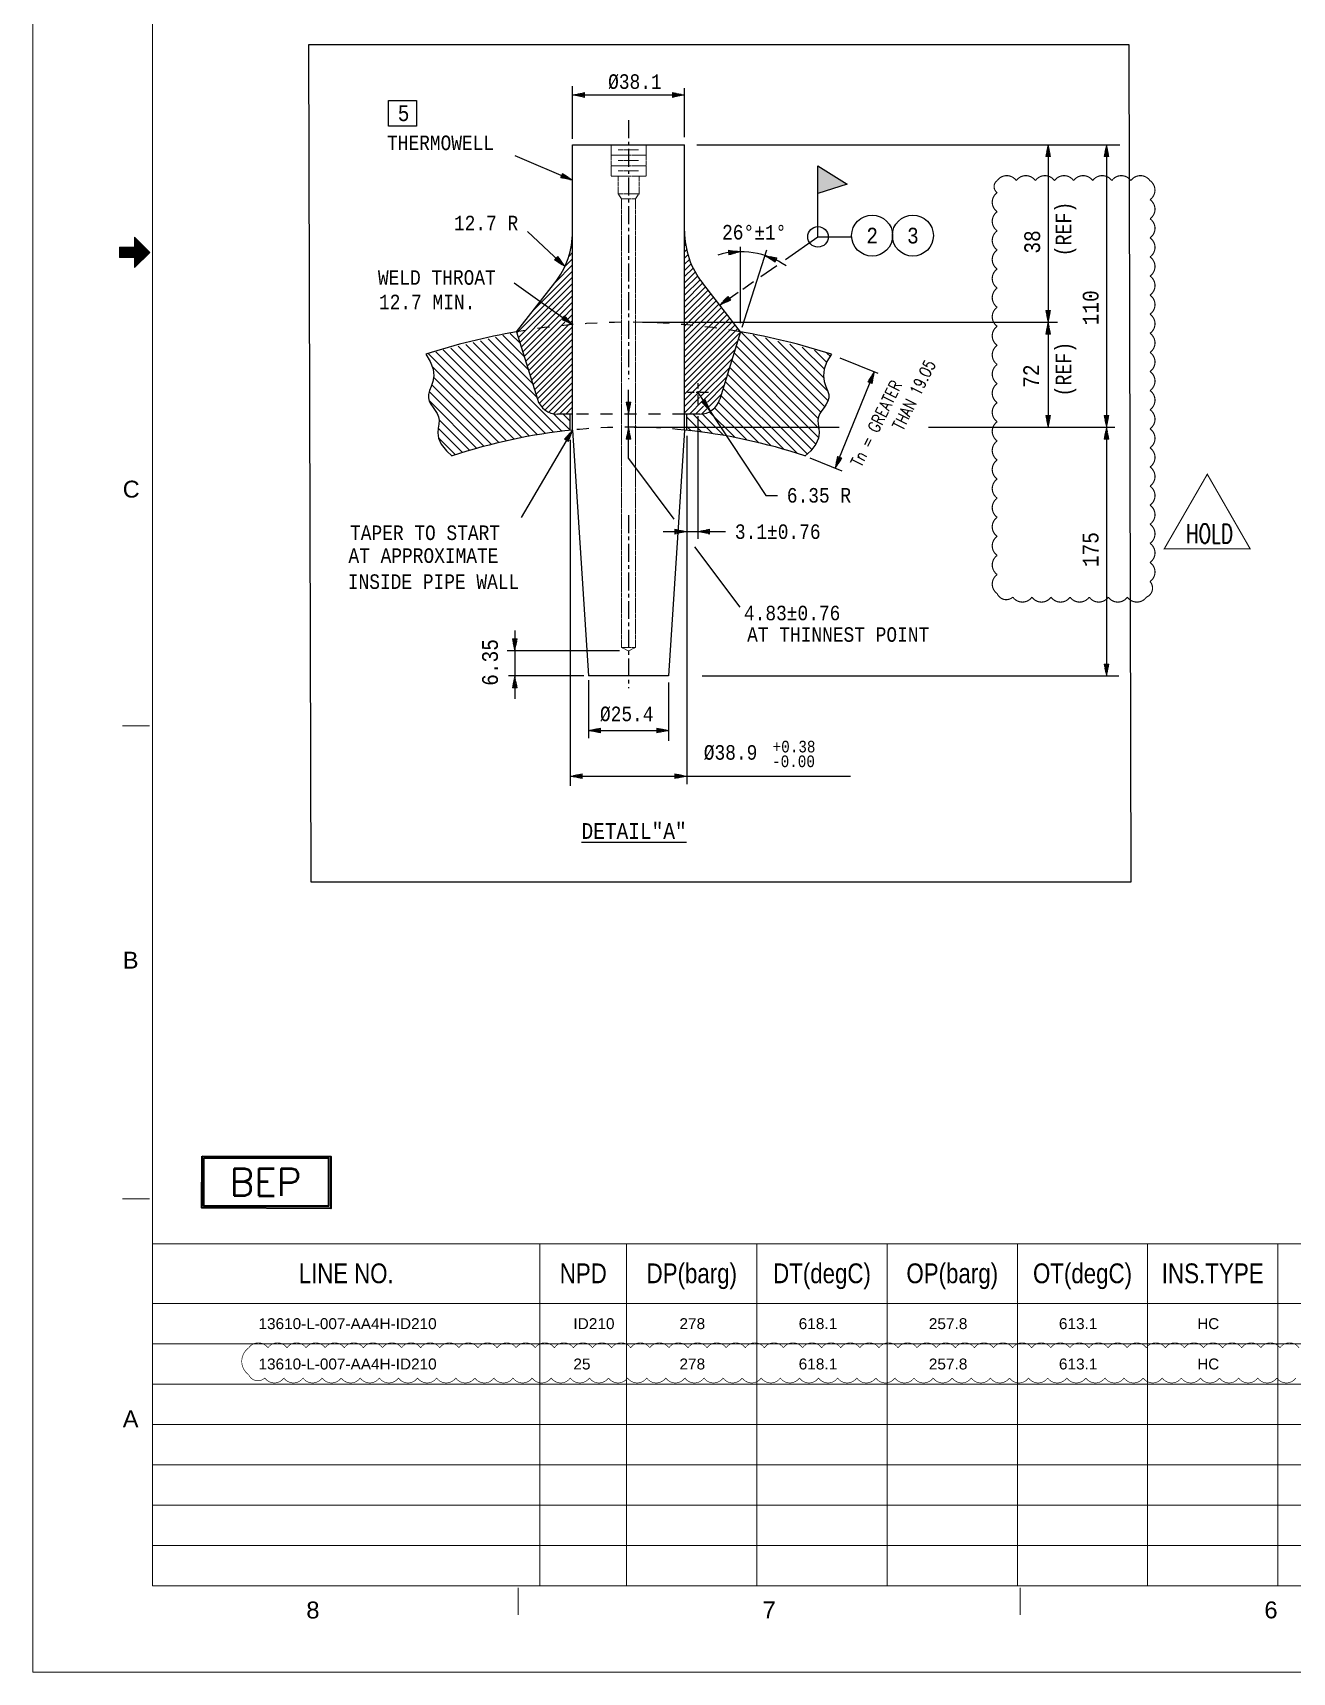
# Model space of a CAD drawing. Header units: inches. Extents: x 894 to 1735, y 0 to 594.
# Drawn here: x 893.8 to 1157.6, y 0 to 343.4 of the extents above; entities that cross this region are included whole.
import ezdxf
from ezdxf.enums import TextEntityAlignment as Align

# ---------------------------------------------------------------- set-up
doc = ezdxf.new("R2010")
doc.units = ezdxf.units.IN
doc.header["$MEASUREMENT"] = 0
for name, pattern in [('CENTER', [2, 1.25, -0.25, 0.25, -0.25]), ('Dashed', [4.18782, 2.09391, -2.09391]), ('Solid', [1, 1, 0])]:
    doc.linetypes.add(name, pattern=pattern)
for name, color, linetype in [('1', 7, 'Continuous'), ('2', 2, 'Continuous'), ('3', 7, 'Continuous'), ('4', 7, 'Continuous'), ('BG 0 -1', 7, 'Continuous'), ('BG BG BG BG BG 2', 7, 'Continuous'), ('BG BG BG BG TITLETEXT', 7, 'Continuous'), ('Border', 7, 'Continuous'), ('DIM-LINES', 7, 'Continuous'), ('DIM-TEXT', 7, 'Continuous'), ('ISO-TEXT', 7, 'Continuous'), ('ISOTEXT', 7, 'Continuous'), ('NOZZLES', 7, 'Continuous'), ('Rev.4', 6, 'Continuous')]:
    doc.layers.add(name, color=color, linetype=linetype)
for name, color, linetype, lineweight in [('message', 2, 'Solid', 13), ('weldCyanLabel', 4, 'Solid', 13), ('weldDimension', 2, 'Solid', 13)]:
    doc.layers.add(name, color=color, linetype=linetype, lineweight=lineweight)
doc.styles.add('1882-13610-HP-186-001-007(02OF02)_MODEL-EMBED 1_DWG$0$Arial', font='arial.ttf')
doc.styles.add('Arial', font='arial.ttf')
doc.styles.add('fixedText', font='MONOTXT8.shx', dxfattribs={"width": 0.85})
doc.styles.add('MONOTXT', font='MONOTXT.shx', dxfattribs={"width": 0.8})
doc.styles.add('ROMANS', font='romans.shx', dxfattribs={"width": 0.8})
doc.styles.add('txt.shx', font='txt.shx')

msp = doc.modelspace()

# ---------------------------------------------------------------- hatches: boundary and pattern name
at = {"layer": '2'}
h = msp.add_hatch(color=2, dxfattribs=at)
h.dxf.hatch_style = 1
h.paths.add_polyline_path([(1064.38, 311.71), (1058.25, 315.56), (1058.25, 309.74)])
at = {"layer": '4', "lineweight": 25}
msp.add_hatch(color=4, dxfattribs=at).paths.add_polyline_path([(1035.71, 264.09), (1034.62, 266.53), (1033.89, 266.04)])

# ---------------------------------------------------------------- linework, layer by layer
at = {"color": 4, "linetype": 'Continuous', "lineweight": 25}
for p, q in [((998.66, 285.31), (999.36, 286.02)), ((1006.7, 263.56), (1006.84, 263.7))]:
    msp.add_line(p, q, dxfattribs=at)
at = {"layer": '1', "color": 1, "linetype": 'CENTER', "lineweight": 25, "ltscale": 3}
for p, q in [((1018.57, 325.1), (1018.57, 270.89)), ((1018.57, 242.38), (1018.57, 206.16))]:
    msp.add_line(p, q, dxfattribs=at)
at = {"layer": '2', "color": 4}
for p, q in [((1058.25, 300.68), (1058.25, 315.56)), ((1058.25, 315.56), (1064.38, 311.71)), ((1064.38, 311.71), (1058.25, 309.74)), ((994.73, 218.19), (994.73, 203.93))]:
    msp.add_line(p, q, dxfattribs=at)
at = {"layer": '2', "color": 2}
for p, q in [((1016.68, 213.95), (993.14, 213.95)), ((1009.18, 208.69), (993.45, 208.69))]:
    msp.add_line(p, q, dxfattribs=at)
at = {"layer": '2'}
msp.add_lwpolyline([(951.62, 340.94), (1123.36, 340.94), (1123.79, 165.47), (952.05, 165.47)], close=True, dxfattribs=at)
at = {"layer": '2', "color": 4}
msp.add_lwpolyline([(968.26, 329.25), (974.16, 329.25), (974.16, 323.89), (968.26, 323.89)], close=True, dxfattribs=at)
for centre in [(1069.6, 300.94), (1078.13, 300.94)]:
    msp.add_circle(centre, 4.29, dxfattribs=at)
at = {"layer": '3', "color": 3, "lineweight": 25}
for p, q in [((1006.84, 319.98), (1030.31, 319.98)), ((1006.84, 260.2), (1006.84, 319.98)), ((1030.31, 260.2), (1030.31, 319.98)), ((995.12, 280.78), (999.47, 266.66)), ((1042.03, 280.78), (1037.68, 266.66)), ((1006.84, 263.56), (1003.67, 263.56)), ((1006.36, 260.15), (1006.36, 263.56)), ((1033.48, 263.56), (1030.31, 263.56)), ((1030.79, 260.15), (1030.79, 263.56)), ((1006.84, 260.2), (1010.19, 208.69)), ((1030.31, 260.2), (1026.96, 208.69)), ((1026.96, 208.69), (1010.19, 208.69))]:
    msp.add_line(p, q, dxfattribs=at)
at = {"layer": '3', "color": 2, "linetype": 'Dashed', "lineweight": 25, "ltscale": 1.2}
msp.add_line((1030.31, 263.56), (1006.84, 263.56), dxfattribs=at)
for radius, start, end in [(138.28, 80.2323, 99.7677), (116.29, 84.2104, 95.7896)]:
    msp.add_arc((1018.57, 144.51), radius, start, end, dxfattribs=at)
at = {"layer": '3', "color": 3, "lineweight": 25}
for centre, radius, start, end in [((1018.57, 144.51), 138.28, 99.7677, 107.8916), ((1018.57, 144.51), 138.28, 72.1084, 80.2323), ((1003.67, 267.95), 4.4, 197.1338, 270), ((1033.48, 267.95), 4.4, 270, 342.8662), ((1018.57, 144.51), 116.29, 95.7896, 108.5213), ((1018.57, 144.51), 116.29, 71.4787, 84.2104)]:
    msp.add_arc(centre, radius, start, end, dxfattribs=at)
at = {"layer": '4', "color": 2}
for p, q in [((1006.84, 321.19), (1006.84, 332.22)), ((1030.31, 321.54), (1030.31, 331.84)), ((1062.84, 275.37), (1070.8, 272.14)), ((1033.06, 263.11), (1033.06, 237.43)), ((1006.36, 258.18), (1006.36, 185.71)), ((1030.79, 258.99), (1030.79, 186.05)), ((1056.53, 254.36), (1063.27, 251.63)), ((1010.19, 207.79), (1010.19, 195.66)), ((1026.96, 207.31), (1026.96, 195.12))]:
    msp.add_line(p, q, dxfattribs=at)
at = {"layer": '4', "color": 4, "lineweight": 25}
for p, q in [((1006.84, 330.4), (1030.31, 330.4)), ((1006.73, 299.86), (1006.84, 299.98)), ((1030.31, 300.12), (1030.38, 300.2)), ((1030.31, 298.82), (1030.53, 299.05)), ((1051.42, 295.94), (1058.25, 300.68)), ((1005.22, 294.47), (1006.84, 296.09)), ((1006.04, 296.58), (1006.84, 297.39)), ((1006.49, 298.32), (1006.84, 298.68)), ((1030.31, 297.53), (1030.74, 297.96)), ((1030.31, 296.23), (1031.01, 296.93)), ((1030.31, 294.94), (1031.32, 295.95)), ((999.36, 286.02), (1006.84, 293.5)), ((1000.23, 285.59), (1006.84, 292.2)), ((1003.27, 291.22), (1006.84, 294.79)), ((1030.31, 293.64), (1031.68, 295.02)), ((1030.31, 292.35), (1032.09, 294.13)), ((1030.31, 291.05), (1032.53, 293.28)), ((1030.31, 289.76), (1033.02, 292.47)), ((1046.31, 292.39), (1049.65, 294.71)), ((995.12, 280.78), (1003.12, 291.02)), ((1001.09, 285.16), (1006.84, 290.91)), ((1001.96, 284.73), (1006.84, 289.61)), ((1030.31, 288.46), (1033.54, 291.69)), ((1030.31, 287.16), (1034.09, 290.95)), ((1030.31, 285.87), (1034.66, 290.22)), ((1030.31, 284.57), (1035.23, 289.49)), ((1030.31, 283.28), (1035.79, 288.77)), ((1042.03, 280.78), (1034.03, 291.02)), ((1037.66, 286.38), (1041.53, 289.07)), ((1042.5, 289.75), (1044.74, 291.3)), ((995.19, 280.55), (1000.23, 285.59)), ((995.49, 279.56), (1001.09, 285.16)), ((1002.82, 284.29), (1006.84, 288.32)), ((1003.68, 283.86), (1006.84, 287.02)), ((1004.85, 283.73), (1006.84, 285.73)), ((1030.31, 281.98), (1036.36, 288.04)), ((1030.31, 280.69), (1036.93, 287.31)), ((1030.31, 279.39), (1037.5, 286.58)), ((1030.31, 278.1), (1038.07, 285.86)), ((1030.31, 276.8), (1038.64, 285.13)), ((995.8, 278.57), (1001.96, 284.73)), ((996.1, 277.58), (1002.82, 284.29)), ((996.41, 276.59), (1003.68, 283.86)), ((996.71, 275.6), (1004.39, 283.27)), ((997.02, 274.61), (1005.2, 282.79)), ((997.32, 273.62), (1006.19, 282.48)), ((997.63, 272.62), (1006.84, 281.84)), ((1005.6, 283.19), (1006.84, 284.43)), ((1006.35, 282.64), (1006.84, 283.14)), ((1030.31, 275.5), (1039.2, 284.4)), ((1030.31, 274.21), (1039.77, 283.67)), ((1030.31, 272.91), (1040.34, 282.95)), ((1030.31, 271.62), (1040.91, 282.22)), ((1004.59, 259.95), (986.01, 278.54)), ((999.31, 267.18), (987.57, 278.92)), ((998.44, 269.99), (989.13, 279.31)), ((997.58, 272.8), (990.69, 279.69)), ((996.71, 275.61), (992.25, 280.07)), ((995.84, 278.42), (993.8, 280.46)), ((997.93, 271.63), (1006.84, 280.54)), ((998.24, 270.64), (1006.84, 279.25)), ((1030.31, 270.32), (1041.48, 281.49)), ((1030.31, 269.03), (1042.02, 280.74)), ((1030.31, 267.73), (1041.45, 278.87)), ((1058.3, 262.6), (1041.58, 279.32)), ((1058.86, 263.98), (1042.07, 280.77)), ((1059.65, 265.14), (1044.65, 280.13)), ((1060.35, 266.38), (1047.23, 279.5)), ((1060.31, 268.36), (1049.81, 278.86)), ((1059.46, 271.16), (1052.39, 278.22)), ((976.09, 276.1), (977.04, 274.58)), ((994.59, 258.3), (976.62, 276.27)), ((996.2, 258.63), (978.21, 276.62)), ((997.84, 258.93), (979.77, 277)), ((999.49, 259.22), (981.33, 277.39)), ((1001.17, 259.49), (982.89, 277.77)), ((1002.87, 259.73), (984.45, 278.15)), ((998.55, 269.65), (1006.84, 277.95)), ((998.85, 268.66), (1006.84, 276.66)), ((999.16, 267.67), (1006.84, 275.36)), ((1030.31, 266.44), (1040.87, 277)), ((1030.31, 265.14), (1040.29, 275.13)), ((1057.81, 257.26), (1040.21, 274.86)), ((1058.38, 258.64), (1040.67, 276.35)), ((1058.46, 260.5), (1041.13, 277.83)), ((1059.54, 273.01), (1054.97, 277.59)), ((1060.06, 274.44), (1057.55, 276.95)), ((1061.06, 276.1), (1060.11, 274.58)), ((1060.78, 275.66), (1060.13, 276.32)), ((977.04, 274.58), (977.62, 272.96)), ((992.99, 257.95), (977.42, 273.52)), ((977.75, 271.57), (977.57, 270.38)), ((977.62, 272.96), (977.75, 271.57)), ((999.46, 266.68), (1006.84, 274.07)), ((999.85, 265.78), (1006.84, 272.77)), ((1000.39, 265.02), (1006.84, 271.48)), ((1033.81, 267.35), (1039.71, 273.25)), ((1034.33, 266.57), (1039.14, 271.38)), ((1055.99, 255.2), (1039.29, 271.89)), ((1056.96, 256.16), (1039.75, 273.38)), ((1059.53, 272.96), (1059.4, 271.57)), ((1059.4, 271.57), (1059.58, 270.38)), ((1060.11, 274.58), (1059.53, 272.96)), ((1067.22, 265.42), (1070.07, 272.44)), ((976.87, 268.46), (976.63, 267.66)), ((988.32, 256.79), (976.82, 268.3)), ((977.23, 269.36), (976.87, 268.46)), ((977.57, 270.38), (977.23, 269.36)), ((989.86, 257.2), (977.35, 269.71)), ((991.42, 257.58), (977.71, 271.29)), ((1001.07, 264.41), (1006.84, 270.18)), ((1001.89, 263.93), (1006.84, 268.88)), ((1018.57, 263.56), (1018.57, 268.6)), ((1032.34, 268.08), (1030.94, 268.08)), ((1033.4, 268.08), (1032.76, 268.08)), ((1033.06, 270.04), (1033.06, 268.89)), ((1033.06, 268.34), (1033.06, 267.83)), ((1033.06, 268.08), (1047.35, 246.48)), ((1035.31, 268.08), (1033.58, 268.08)), ((1035.12, 266.06), (1038.56, 269.51)), ((1051.16, 256.14), (1038.38, 268.92)), ((1053.96, 255.28), (1038.84, 270.4)), ((1059.58, 270.38), (1059.92, 269.36)), ((1059.92, 269.36), (1060.28, 268.46)), ((1060.28, 268.46), (1060.52, 267.66)), ((976.63, 267.66), (976.63, 266.93)), ((976.63, 266.93), (976.83, 266.25)), ((986.8, 256.37), (976.8, 266.37)), ((976.83, 266.25), (977.18, 265.6)), ((977.18, 265.6), (977.62, 264.96)), ((977.62, 264.96), (978.07, 264.33)), ((1002.88, 263.63), (1006.84, 267.59)), ((1004.11, 263.56), (1006.84, 266.29)), ((1005.4, 263.56), (1006.84, 265)), ((1030.31, 263.84), (1033.46, 267)), ((1031.31, 263.56), (1034.07, 266.31)), ((1032.61, 263.56), (1034.29, 265.24)), ((1033.06, 267.59), (1033.06, 265.56)), ((1034.62, 266.53), (1033.89, 266.04)), ((1033.89, 266.04), (1035.71, 264.09)), ((1033.93, 263.58), (1034.98, 264.63)), ((1035.48, 265.14), (1037.98, 267.63)), ((1043.34, 258.13), (1036.61, 264.86)), ((1045.86, 257.55), (1037.42, 266)), ((1048.46, 256.89), (1037.92, 267.43)), ((1059.53, 264.96), (1059.08, 264.33)), ((1059.96, 265.6), (1059.53, 264.96)), ((1060.32, 266.25), (1059.96, 265.6)), ((1060.52, 266.93), (1060.32, 266.25)), ((1060.52, 267.66), (1060.52, 266.93)), ((1061.85, 252.2), (1067.22, 265.42)), ((978.07, 264.33), (978.48, 263.68)), ((978.48, 263.68), (978.78, 263)), ((978.84, 261.47), (978.7, 260.59)), ((978.78, 263), (978.91, 262.27)), ((978.91, 262.27), (978.84, 261.47)), ((985.29, 255.93), (978.9, 262.33)), ((1006.34, 260.15), (1002.85, 263.63)), ((1006.36, 262.07), (1004.87, 263.56)), ((1018.57, 254.23), (1018.57, 263.56)), ((1033.91, 259.78), (1030.79, 262.91)), ((1036.18, 259.46), (1032.08, 263.56)), ((1038.5, 259.08), (1033.99, 263.59)), ((1040.89, 258.64), (1035.48, 264.04)), ((1058.37, 263), (1058.24, 262.27)), ((1058.24, 262.27), (1058.31, 261.47)), ((1058.31, 261.47), (1058.45, 260.59)), ((1058.67, 263.68), (1058.37, 263)), ((1059.08, 264.33), (1058.67, 263.68)), ((978.7, 260.59), (978.63, 259.61)), ((978.63, 259.61), (978.79, 258.51)), ((983.8, 255.48), (978.7, 260.58)), ((982.33, 255.01), (978.78, 258.55)), ((978.79, 258.51), (979.34, 257.26)), ((1031.7, 260.06), (1030.79, 260.96)), ((1058.36, 258.51), (1057.81, 257.26)), ((1058.52, 259.61), (1058.36, 258.51)), ((1058.45, 260.59), (1058.52, 259.61)), ((979.34, 257.26), (980.42, 255.86)), ((979.34, 257.26), (980.42, 255.86)), ((980.42, 255.86), (981.63, 254.77)), ((980.42, 255.86), (981.63, 254.77)), ((1056.73, 255.86), (1055.52, 254.77)), ((1057.81, 257.26), (1056.73, 255.86)), ((1025.82, 238.93), (1038.91, 238.93))]:
    msp.add_line(p, q, dxfattribs=at)
at = {"layer": '4', "lineweight": 25}
for p, q in [((1006.83, 301.26), (1006.84, 301.27)), ((1030.31, 301.41), (1030.31, 301.42))]:
    msp.add_line(p, q, dxfattribs=at)
at = {"layer": '4', "color": 2, "lineweight": 25}
for p, q in [((1058.25, 300.68), (1065.32, 300.68)), ((1042.03, 282.61), (1042.03, 298.61)), ((1042.35, 281.78), (1047.53, 297.98))]:
    msp.add_line(p, q, dxfattribs=at)
at = {"layer": '4', "color": 4}
for p, q in [((1018.57, 254.23), (1028.06, 241.51)), ((1047.35, 246.48), (1049.75, 246.48)), ((1032.39, 235.71), (1041.88, 223.09)), ((1010.19, 197.29), (1026.96, 197.29)), ((1006.36, 187.69), (1065.05, 187.69))]:
    msp.add_line(p, q, dxfattribs=at)
at = {"layer": '4', "color": 4, "lineweight": 25}
msp.add_lwpolyline([(1035.71, 264.09), (1034.62, 266.53), (1033.89, 266.04)], close=True, dxfattribs=at)
at = {"layer": '4', "color": 4}
for points in [[(956.23, 108.02), (956.2, 97.17), (929.21, 97.25), (929.25, 108.1)], [(955.71, 107.74), (955.71, 97.6), (929.61, 97.6), (929.61, 107.74)]]:
    msp.add_lwpolyline(points, close=True, dxfattribs=at)
at = {"layer": '4', "color": 2, "lineweight": 25}
msp.add_circle((1058.25, 300.68), 2.15, dxfattribs=at)
at = {"layer": '4', "color": 4, "lineweight": 25}
for centre, radius, start, end in [((989.26, 301.85), 17.59, 322.0058, 0), ((1047.89, 301.85), 17.59, 180, 217.9942), ((1042.03, 280.78), 16.79, 55.3738, 106.578)]:
    msp.add_arc(centre, radius, start, end, dxfattribs=at)
at = {"layer": 'BG 0 -1', "color": 7, "linetype": 'Continuous', "lineweight": 9}
for p, q in [((893.77, 0), (893.77, 594)), ((918.88, 576.75), (918.88, 18.11)), ((913.07, 296.37), (916.2, 299.5)), ((913.19, 296.37), (916.26, 299.43)), ((913.32, 296.37), (916.32, 299.37)), ((913.44, 296.37), (916.39, 299.31)), ((913.57, 296.37), (916.45, 299.25)), ((913.69, 296.37), (916.51, 299.18)), ((913.82, 296.37), (916.57, 299.12)), ((913.94, 296.37), (916.64, 299.06)), ((914.07, 296.37), (916.7, 299)), ((914.19, 296.37), (916.76, 298.93)), ((914.32, 296.37), (916.82, 298.87)), ((914.44, 296.37), (916.89, 298.81)), ((915.09, 300.61), (918.27, 297.43)), ((915.09, 298.49), (915.09, 300.61)), ((915.09, 300.51), (915.14, 300.56)), ((915.09, 300.39), (915.2, 300.5)), ((915.09, 300.26), (915.26, 300.43)), ((915.09, 300.14), (915.32, 300.37)), ((915.09, 300.01), (915.39, 300.31)), ((915.09, 299.89), (915.45, 300.25)), ((915.09, 299.76), (915.51, 300.18)), ((915.09, 299.63), (915.57, 300.12)), ((915.09, 299.51), (915.64, 300.06)), ((915.09, 299.38), (915.7, 300)), ((915.09, 299.26), (915.76, 299.93)), ((915.09, 299.13), (915.82, 299.87)), ((915.09, 299.01), (915.89, 299.81)), ((915.09, 298.88), (915.95, 299.75)), ((915.09, 298.76), (916.01, 299.68)), ((915.09, 298.63), (916.07, 299.62)), ((915.09, 298.51), (916.14, 299.56)), ((911.9, 296.95), (913.44, 298.49)), ((911.9, 296.83), (913.56, 298.49)), ((911.9, 296.7), (913.69, 298.49)), ((911.9, 296.58), (913.81, 298.49)), ((911.9, 296.45), (913.94, 298.49)), ((911.9, 298.49), (911.9, 296.37)), ((911.9, 298.45), (911.94, 298.49)), ((911.9, 298.33), (912.06, 298.49)), ((911.9, 298.2), (912.19, 298.49)), ((911.9, 298.08), (912.31, 298.49)), ((911.9, 297.95), (912.44, 298.49)), ((911.9, 297.83), (912.56, 298.49)), ((911.9, 297.7), (912.69, 298.49)), ((911.9, 297.58), (912.81, 298.49)), ((911.9, 297.45), (912.94, 298.49)), ((911.9, 297.33), (913.06, 298.49)), ((911.9, 297.2), (913.19, 298.49)), ((911.9, 297.08), (913.31, 298.49)), ((915.09, 298.49), (911.9, 298.49)), ((915.09, 296.37), (911.9, 296.37)), ((911.94, 296.37), (914.06, 298.49)), ((912.07, 296.37), (914.19, 298.49)), ((912.19, 296.37), (914.31, 298.49)), ((912.32, 296.37), (914.44, 298.49)), ((912.44, 296.37), (914.56, 298.49)), ((912.57, 296.37), (914.69, 298.49)), ((912.69, 296.37), (914.81, 298.49)), ((912.82, 296.37), (914.94, 298.49)), ((912.94, 296.37), (915.06, 298.49)), ((914.57, 296.37), (916.95, 298.75)), ((914.69, 296.37), (917.01, 298.68)), ((914.82, 296.37), (917.07, 298.62)), ((914.94, 296.37), (917.14, 298.56)), ((915.07, 296.37), (917.2, 298.5)), ((915.09, 296.26), (917.26, 298.43)), ((915.09, 296.13), (917.32, 298.37)), ((915.09, 296.01), (917.39, 298.31)), ((915.09, 295.88), (917.45, 298.25)), ((915.09, 295.76), (917.51, 298.18)), ((915.09, 295.63), (917.57, 298.12)), ((915.09, 295.51), (917.64, 298.06)), ((915.09, 295.38), (917.7, 298)), ((915.09, 295.26), (917.76, 297.93)), ((915.09, 295.13), (917.82, 297.87)), ((915.09, 295.01), (917.89, 297.81)), ((915.09, 294.88), (917.95, 297.75)), ((915.09, 294.76), (918.01, 297.68)), ((915.09, 294.63), (918.07, 297.62)), ((915.09, 294.51), (918.14, 297.56)), ((915.09, 294.38), (918.2, 297.5)), ((915.09, 294.26), (918.26, 297.43)), ((918.27, 297.43), (915.09, 294.24)), ((915.09, 294.24), (915.09, 296.37)), ((918.25, 198.28), (912.59, 198.28)), ((918.25, 99.14), (912.59, 99.14)), ((918.88, 18.11), (1709.7, 18.11)), ((995.47, 17.68), (995.47, 12.02)), ((1100.59, 17.68), (1100.59, 12.02)), ((1734.77, 0), (893.77, 0))]:
    msp.add_line(p, q, dxfattribs=at)
at = {"layer": 'BG BG BG BG BG 2', "color": 2, "linetype": 'Continuous', "lineweight": 15}
for p, q in [((1316.85, 89.71), (918.88, 89.71)), ((1000, 18.11), (1000, 89.71)), ((1018.17, 18.11), (1018.17, 89.71)), ((1045.46, 18.11), (1045.46, 89.71)), ((1072.74, 18.11), (1072.74, 89.71)), ((1100.02, 18.11), (1100.02, 89.71)), ((1127.31, 18.11), (1127.31, 89.71)), ((1154.59, 18.11), (1154.59, 89.71)), ((1316.85, 77.24), (918.88, 77.24)), ((1316.85, 68.79), (918.88, 68.79)), ((1316.85, 60.34), (918.88, 60.34)), ((1316.85, 51.89), (918.88, 51.89)), ((1316.85, 43.44), (918.88, 43.44)), ((1316.85, 34.98), (918.88, 34.98)), ((1316.85, 26.53), (918.88, 26.53))]:
    msp.add_line(p, q, dxfattribs=at)
at = {"layer": 'Border', "color": 2}
for p, q in [((1032.9, 319.98), (1121.46, 319.98)), ((1021.6, 282.78), (1108.42, 282.78)), ((1019.77, 260.8), (1062.7, 260.8)), ((1081.43, 260.8), (1120.41, 260.8)), ((1033.99, 208.69), (1121.26, 208.69))]:
    msp.add_line(p, q, dxfattribs=at)
at = {"layer": 'Border', "color": 4}
for p, q in [((1106.47, 319.98), (1106.47, 260.8)), ((1118.71, 319.98), (1118.71, 208.69))]:
    msp.add_line(p, q, dxfattribs=at)
for points in [[(1005.22, 294.47), (997.42, 301.81)], [(1006.84, 282.28), (994.64, 290.97)], [(1006.84, 260.2), (996.09, 241.89)]]:
    msp.add_lwpolyline(points, dxfattribs=at)
at = {"layer": 'DIM-LINES', "color": 4}
msp.add_line((994.75, 317.69), (1006.84, 312.53), dxfattribs=at)
at = {"layer": 'NOZZLES', "color": 4, "linetype": 'Continuous', "lineweight": 35}
for points in [[(929.25, 108.1), (956.23, 108.02), (956.2, 97.17), (929.21, 97.25)], [(929.61, 107.74), (955.71, 107.74), (955.71, 97.6), (929.61, 97.6)]]:
    msp.add_lwpolyline(points, close=True, dxfattribs=at)
at = {"layer": 'Rev.4', "color": 1, "const_width": 0.238}
msp.add_lwpolyline([(1139.81, 250.95), (1130.79, 235.32), (1148.79, 235.32)], close=True, dxfattribs=at)
at = {"layer": 'Rev.4', "color": 1, "const_width": 0.132}
msp.add_lwpolyline([(1158.37, 61.64, -0.520567), (1154.37, 61.64, -0.520567), (1150.37, 61.64, -0.520567), (1146.37, 61.64, -0.520567), (1142.37, 61.64, -0.520567), (1138.37, 61.64, -0.520567), (1134.37, 61.64, -0.520567), (1130.37, 61.64, -0.520567), (1126.37, 61.64, -0.520567), (1122.37, 61.64, -0.520567), (1118.37, 61.64, -0.520567), (1114.37, 61.64, -0.520567), (1110.37, 61.64, -0.520567), (1106.37, 61.64, -0.520567), (1102.37, 61.64, -0.520567), (1098.37, 61.64, -0.520567), (1094.37, 61.64, -0.520567), (1090.37, 61.64, -0.520567), (1086.37, 61.64, -0.520567), (1082.37, 61.64, -0.520567), (1078.37, 61.64, -0.520567), (1074.37, 61.64, -0.520567), (1070.37, 61.64, -0.520567), (1066.37, 61.64, -0.520567), (1062.37, 61.64, -0.520567), (1058.37, 61.64, -0.520567), (1054.37, 61.64, -0.520567), (1050.37, 61.64, -0.520567), (1046.37, 61.64, -0.520567), (1042.37, 61.64, -0.520567), (1038.37, 61.64, -0.520567), (1034.37, 61.64, -0.520567), (1030.37, 61.64, -0.520567), (1026.37, 61.64, -0.520567), (1022.37, 61.64, -0.520567), (1018.37, 61.64, -0.520567), (1014.37, 61.64, -0.520567), (1010.37, 61.64, -0.520567), (1006.37, 61.64, -0.520567), (1002.37, 61.64, -0.520567), (998.37, 61.64, -0.520567), (994.37, 61.64, -0.520567), (990.37, 61.64, -0.520567), (986.37, 61.64, -0.520567), (982.37, 61.64, -0.520567), (978.37, 61.64, -0.520567), (974.37, 61.64, -0.520567), (970.37, 61.64, -0.520567), (966.37, 61.64, -0.520567), (962.37, 61.64, -0.520567), (958.37, 61.64, -0.520567), (954.37, 61.64, -0.520567), (950.37, 61.64, -0.520567), (946.37, 61.64, -0.520567), (942.37, 61.64, -0.520567), (939.02, 62.29, -0.520567), (939.02, 67.96, -0.520567), (943.02, 67.96, -0.520567), (947.02, 67.96, -0.520567), (951.02, 67.96, -0.520567), (955.02, 67.96, -0.520567), (959.02, 67.96, -0.520567), (963.02, 67.96, -0.520567), (967.02, 67.96, -0.520567), (971.02, 67.96, -0.520567), (975.02, 67.96, -0.520567), (979.02, 67.96, -0.520567), (983.02, 67.96, -0.520567), (987.02, 67.96, -0.520567), (991.02, 67.96, -0.520567), (995.02, 67.96, -0.520567), (999.02, 67.96, -0.520567), (1003.02, 67.96, -0.520567), (1007.02, 67.96, -0.520567), (1011.02, 67.96, -0.520567), (1015.02, 67.96, -0.520567), (1019.02, 67.96, -0.520567), (1023.02, 67.96, -0.520567), (1027.02, 67.96, -0.520567), (1031.02, 67.96, -0.520567), (1035.02, 67.96, -0.520567), (1039.02, 67.96, -0.520567), (1043.02, 67.96, -0.520567), (1047.02, 67.96, -0.520567), (1051.02, 67.96, -0.520567), (1055.02, 67.96, -0.520567), (1059.02, 67.96, -0.520567), (1063.02, 67.96, -0.520567), (1067.02, 67.96, -0.520567), (1071.02, 67.96, -0.520567), (1075.02, 67.96, -0.520567), (1079.02, 67.96, -0.520567), (1083.02, 67.96, -0.520567), (1087.02, 67.96, -0.520567), (1091.02, 67.96, -0.520567), (1095.02, 67.96, -0.520567), (1099.02, 67.96, -0.520567), (1103.02, 67.96, -0.520567), (1107.02, 67.96, -0.520567), (1111.02, 67.96, -0.520567), (1115.02, 67.96, -0.520567), (1119.02, 67.96, -0.520567), (1123.02, 67.96, -0.520567), (1127.02, 67.96, -0.520567), (1131.02, 67.96, -0.520567), (1135.02, 67.96, -0.520567), (1139.02, 67.96, -0.520567), (1143.02, 67.96, -0.520567), (1147.02, 67.96, -0.520567), (1151.02, 67.96, -0.520567), (1155.02, 67.96, -0.520567), (1159.02, 67.96, -0.520567)], format="xyb", dxfattribs=at)
at = {"layer": 'weldCyanLabel', "color": 2}
for p, q in [((1014.91, 319.98), (1014.91, 313.39)), ((1022.24, 319.98), (1022.24, 313.39)), ((1014.91, 317.78), (1022.24, 317.78)), ((1016.38, 318.88), (1020.77, 318.88)), ((1016.38, 316.68), (1020.77, 316.68)), ((1014.91, 315.58), (1022.24, 315.58)), ((1014.91, 313.39), (1022.24, 313.39)), ((1016.38, 314.48), (1020.77, 314.48)), ((1016.38, 313.39), (1016.38, 309.72)), ((1020.77, 313.39), (1020.77, 309.72)), ((1016.38, 309.72), (1020.77, 309.72)), ((1017.11, 308.62), (1016.38, 309.72)), ((1020.04, 308.62), (1020.77, 309.72)), ((1017.11, 308.62), (1020.04, 308.62)), ((1017.11, 308.62), (1017.11, 214.68)), ((1020.04, 308.62), (1020.04, 214.68)), ((1017.11, 214.68), (1020.04, 214.68)), ((1017.11, 214.68), (1018.57, 213.95)), ((1020.04, 214.68), (1018.57, 213.95))]:
    msp.add_line(p, q, dxfattribs=at)
at = {"layer": 'weldCyanLabel'}
for p, q in [((1017.11, 305.74), (1017.11, 305.66)), ((1020.04, 305.74), (1020.04, 305.66)), ((1020.04, 305.74), (1020.04, 305.66))]:
    msp.add_line(p, q, dxfattribs=at)
at = {"layer": 'weldDimension', "color": 4, "flags": 128}
for points in [[(1006.84, 330.4), (1009.34, 330.9), (1009.34, 329.9), (1006.84, 330.4), (1007.34, 330.4), (1009.34, 330.8), (1009.34, 330), (1007.34, 330.4), (1007.84, 330.4), (1009.34, 330.7), (1009.34, 330.1), (1007.84, 330.4), (1008.34, 330.4), (1009.34, 330.6), (1009.34, 330.2), (1008.34, 330.4), (1008.84, 330.4), (1009.34, 330.5), (1009.34, 330.3), (1008.84, 330.4)], [(1030.31, 330.4), (1027.81, 329.9), (1027.81, 330.9), (1030.31, 330.4), (1029.81, 330.4), (1027.81, 330), (1027.81, 330.8), (1029.81, 330.4), (1029.31, 330.4), (1027.81, 330.1), (1027.81, 330.7), (1029.31, 330.4), (1028.81, 330.4), (1027.81, 330.2), (1027.81, 330.6), (1028.81, 330.4), (1028.31, 330.4), (1027.81, 330.3), (1027.81, 330.5), (1028.31, 330.4)], [(1106.47, 319.98), (1106.97, 317.49), (1105.97, 317.49), (1106.47, 319.98), (1106.47, 319.48), (1106.87, 317.49), (1106.07, 317.49), (1106.47, 319.48), (1106.47, 318.98), (1106.77, 317.49), (1106.17, 317.49), (1106.47, 318.98), (1106.47, 318.49), (1106.67, 317.49), (1106.27, 317.49), (1106.47, 318.49), (1106.47, 317.99), (1106.57, 317.49), (1106.37, 317.49), (1106.47, 317.99)], [(1118.71, 319.98), (1119.21, 317.49), (1118.21, 317.49), (1118.71, 319.98), (1118.71, 319.48), (1119.11, 317.49), (1118.31, 317.49), (1118.71, 319.48), (1118.71, 318.98), (1119.01, 317.49), (1118.41, 317.49), (1118.71, 318.98), (1118.71, 318.49), (1118.91, 317.49), (1118.51, 317.49), (1118.71, 318.49), (1118.71, 317.99), (1118.81, 317.49), (1118.61, 317.49), (1118.71, 317.99)], [(1006.84, 312.53), (1004.75, 313.97), (1004.36, 313.06), (1006.84, 312.53), (1006.39, 312.73), (1004.71, 313.88), (1004.4, 313.15), (1006.39, 312.73), (1005.93, 312.92), (1004.67, 313.79), (1004.44, 313.24), (1005.93, 312.92), (1005.47, 313.12), (1004.63, 313.7), (1004.48, 313.33), (1005.47, 313.12), (1005.01, 313.32), (1004.59, 313.61), (1004.51, 313.42), (1005.01, 313.32)], [(1005.22, 294.47), (1003.75, 296.54), (1003.06, 295.81), (1005.22, 294.47), (1004.86, 294.81), (1003.68, 296.46), (1003.13, 295.88), (1004.86, 294.81), (1004.49, 295.15), (1003.61, 296.39), (1003.2, 295.96), (1004.49, 295.15), (1004.13, 295.49), (1003.54, 296.32), (1003.27, 296.03), (1004.13, 295.49), (1003.77, 295.83), (1003.47, 296.25), (1003.34, 296.1), (1003.77, 295.83)], [(1042.03, 297.57), (1039.59, 296.88), (1039.51, 297.87), (1042.03, 297.57), (1041.54, 297.53), (1039.58, 296.98), (1039.52, 297.78), (1041.54, 297.53), (1041.04, 297.49), (1039.57, 297.08), (1039.53, 297.68), (1041.04, 297.49), (1040.54, 297.45), (1039.56, 297.18), (1039.53, 297.58), (1040.54, 297.45), (1040.05, 297.42), (1039.56, 297.28), (1039.54, 297.48), (1040.05, 297.42)], [(1047.14, 296.77), (1049.64, 296.3), (1049.27, 295.38), (1047.14, 296.77), (1047.61, 296.58), (1049.6, 296.21), (1049.31, 295.47), (1047.61, 296.58), (1048.07, 296.4), (1049.57, 296.12), (1049.34, 295.56), (1048.07, 296.4), (1048.53, 296.21), (1049.53, 296.02), (1049.38, 295.65), (1048.53, 296.21), (1048.99, 296.02), (1049.49, 295.93), (1049.42, 295.75), (1048.99, 296.02)], [(1037.66, 286.38), (1039.42, 288.21), (1039.99, 287.39), (1037.66, 286.38), (1038.07, 286.67), (1039.48, 288.13), (1039.93, 287.47), (1038.07, 286.67), (1038.48, 286.95), (1039.54, 288.04), (1039.88, 287.55), (1038.48, 286.95), (1038.89, 287.23), (1039.59, 287.96), (1039.82, 287.63), (1038.89, 287.23), (1039.3, 287.52), (1039.65, 287.88), (1039.76, 287.72), (1039.3, 287.52)], [(1106.47, 282.78), (1106.97, 285.28), (1105.97, 285.28), (1106.47, 282.78), (1106.47, 283.28), (1106.87, 285.28), (1106.07, 285.28), (1106.47, 283.28), (1106.47, 283.78), (1106.77, 285.28), (1106.17, 285.28), (1106.47, 283.78), (1106.47, 284.28), (1106.67, 285.28), (1106.27, 285.28), (1106.47, 284.28), (1106.47, 284.78), (1106.57, 285.28), (1106.37, 285.28), (1106.47, 284.78)], [(1006.84, 282.28), (1005.12, 284.15), (1004.53, 283.34), (1006.84, 282.28), (1006.44, 282.58), (1005.06, 284.07), (1004.59, 283.42), (1006.44, 282.58), (1006.04, 282.87), (1005, 283.99), (1004.65, 283.5), (1006.04, 282.87), (1005.63, 283.16), (1004.94, 283.91), (1004.71, 283.58), (1005.63, 283.16), (1005.23, 283.45), (1004.88, 283.83), (1004.77, 283.67), (1005.23, 283.45)], [(1106.47, 282.78), (1106.97, 280.29), (1105.97, 280.29), (1106.47, 282.78), (1106.47, 282.28), (1106.87, 280.29), (1106.07, 280.29), (1106.47, 282.28), (1106.47, 281.79), (1106.77, 280.29), (1106.17, 280.29), (1106.47, 281.79), (1106.47, 281.29), (1106.67, 280.29), (1106.27, 280.29), (1106.47, 281.29), (1106.47, 280.79), (1106.57, 280.29), (1106.37, 280.29), (1106.47, 280.79)], [(1070.07, 272.44), (1068.67, 270.31), (1069.6, 269.94), (1070.07, 272.44), (1069.88, 271.97), (1068.77, 270.27), (1069.51, 269.98), (1069.88, 271.97), (1069.7, 271.51), (1068.86, 270.24), (1069.41, 270.01), (1069.7, 271.51), (1069.51, 271.05), (1068.95, 270.2), (1069.32, 270.05), (1069.51, 271.05), (1069.32, 270.59), (1069.04, 270.16), (1069.23, 270.09), (1069.32, 270.59)], [(1018.57, 263.56), (1019.07, 266.05), (1018.08, 266.05), (1018.57, 263.56), (1018.57, 264.06), (1018.97, 266.05), (1018.18, 266.05), (1018.57, 264.06), (1018.57, 264.55), (1018.87, 266.05), (1018.28, 266.05), (1018.57, 264.55), (1018.57, 265.05), (1018.77, 266.05), (1018.38, 266.05), (1018.57, 265.05), (1018.57, 265.55), (1018.67, 266.05), (1018.47, 266.05), (1018.57, 265.55)], [(1106.47, 260.8), (1106.97, 263.29), (1105.97, 263.29), (1106.47, 260.8), (1106.47, 261.3), (1106.87, 263.29), (1106.07, 263.29), (1106.47, 261.3), (1106.47, 261.79), (1106.77, 263.29), (1106.17, 263.29), (1106.47, 261.79), (1106.47, 262.29), (1106.67, 263.29), (1106.27, 263.29), (1106.47, 262.29), (1106.47, 262.79), (1106.57, 263.29), (1106.37, 263.29), (1106.47, 262.79)], [(1118.71, 260.8), (1119.21, 263.29), (1118.21, 263.29), (1118.71, 260.8), (1118.71, 261.3), (1119.11, 263.29), (1118.31, 263.29), (1118.71, 261.3), (1118.71, 261.79), (1119.01, 263.29), (1118.41, 263.29), (1118.71, 261.79), (1118.71, 262.29), (1118.91, 263.29), (1118.51, 263.29), (1118.71, 262.29), (1118.71, 262.79), (1118.81, 263.29), (1118.61, 263.29), (1118.71, 262.79)], [(1006.84, 260.2), (1006.02, 257.8), (1005.16, 258.3), (1006.84, 260.2), (1006.59, 259.77), (1005.93, 257.85), (1005.24, 258.25), (1006.59, 259.77), (1006.34, 259.34), (1005.85, 257.9), (1005.33, 258.2), (1006.34, 259.34), (1006.09, 258.91), (1005.76, 257.95), (1005.42, 258.15), (1006.09, 258.91), (1005.84, 258.48), (1005.68, 258), (1005.5, 258.1), (1005.84, 258.48)], [(1018.57, 260.8), (1019.07, 258.31), (1018.08, 258.31), (1018.57, 260.8), (1018.57, 260.3), (1018.97, 258.31), (1018.18, 258.31), (1018.57, 260.3), (1018.57, 259.8), (1018.87, 258.31), (1018.28, 258.31), (1018.57, 259.8), (1018.57, 259.3), (1018.77, 258.31), (1018.38, 258.31), (1018.57, 259.3), (1018.57, 258.8), (1018.67, 258.31), (1018.47, 258.31), (1018.57, 258.8)], [(1118.71, 260.8), (1119.21, 258.31), (1118.21, 258.31), (1118.71, 260.8), (1118.71, 260.3), (1119.11, 258.31), (1118.31, 258.31), (1118.71, 260.3), (1118.71, 259.8), (1119.01, 258.31), (1118.41, 258.31), (1118.71, 259.8), (1118.71, 259.3), (1118.91, 258.31), (1118.51, 258.31), (1118.71, 259.3), (1118.71, 258.8), (1118.81, 258.31), (1118.61, 258.31), (1118.71, 258.8)], [(1061.85, 252.2), (1063.25, 254.32), (1062.33, 254.7), (1061.85, 252.2), (1062.04, 252.66), (1063.16, 254.36), (1062.42, 254.66), (1062.04, 252.66), (1062.23, 253.12), (1063.07, 254.4), (1062.52, 254.62), (1062.23, 253.12), (1062.42, 253.59), (1062.98, 254.43), (1062.61, 254.58), (1062.42, 253.59), (1062.6, 254.05), (1062.89, 254.47), (1062.7, 254.55), (1062.6, 254.05)], [(1030.79, 238.93), (1028.29, 238.43), (1028.29, 239.42), (1030.79, 238.93), (1030.29, 238.93), (1028.29, 238.53), (1028.29, 239.32), (1030.29, 238.93), (1029.79, 238.93), (1028.29, 238.63), (1028.29, 239.23), (1029.79, 238.93), (1029.29, 238.93), (1028.29, 238.73), (1028.29, 239.13), (1029.29, 238.93), (1028.79, 238.93), (1028.29, 238.83), (1028.29, 239.03), (1028.79, 238.93)], [(1033.06, 238.93), (1035.56, 238.43), (1035.56, 239.42), (1033.06, 238.93), (1033.56, 238.93), (1035.56, 238.53), (1035.56, 239.32), (1033.56, 238.93), (1034.06, 238.93), (1035.56, 238.63), (1035.56, 239.23), (1034.06, 238.93), (1034.56, 238.93), (1035.56, 238.73), (1035.56, 239.13), (1034.56, 238.93), (1035.06, 238.93), (1035.56, 238.83), (1035.56, 239.03), (1035.06, 238.93)], [(994.73, 213.95), (995.22, 216.44), (994.23, 216.44), (994.73, 213.95), (994.73, 214.45), (995.12, 216.44), (994.33, 216.44), (994.73, 214.45), (994.73, 214.95), (995.03, 216.44), (994.43, 216.44), (994.73, 214.95), (994.73, 215.45), (994.93, 216.44), (994.53, 216.44), (994.73, 215.45), (994.73, 215.95), (994.83, 216.44), (994.63, 216.44), (994.73, 215.95)], [(1118.71, 208.69), (1119.21, 211.18), (1118.21, 211.18), (1118.71, 208.69), (1118.71, 209.19), (1119.11, 211.18), (1118.31, 211.18), (1118.71, 209.19), (1118.71, 209.69), (1119.01, 211.18), (1118.41, 211.18), (1118.71, 209.69), (1118.71, 210.19), (1118.91, 211.18), (1118.51, 211.18), (1118.71, 210.19), (1118.71, 210.69), (1118.81, 211.18), (1118.61, 211.18), (1118.71, 210.69)], [(994.73, 208.69), (995.22, 206.2), (994.23, 206.2), (994.73, 208.69), (994.73, 208.19), (995.12, 206.2), (994.33, 206.2), (994.73, 208.19), (994.73, 207.69), (995.03, 206.2), (994.43, 206.2), (994.73, 207.69), (994.73, 207.2), (994.93, 206.2), (994.53, 206.2), (994.73, 207.2), (994.73, 206.7), (994.83, 206.2), (994.63, 206.2), (994.73, 206.7)], [(1010.19, 197.29), (1012.68, 196.79), (1012.68, 197.79), (1010.19, 197.29), (1010.69, 197.29), (1012.68, 196.89), (1012.68, 197.69), (1010.69, 197.29), (1011.19, 197.29), (1012.68, 196.99), (1012.68, 197.59), (1011.19, 197.29), (1011.68, 197.29), (1012.68, 197.09), (1012.68, 197.49), (1011.68, 197.29), (1012.18, 197.29), (1012.68, 197.19), (1012.68, 197.39), (1012.18, 197.29)], [(1026.96, 197.29), (1024.47, 196.79), (1024.47, 197.79), (1026.96, 197.29), (1026.46, 197.29), (1024.47, 196.89), (1024.47, 197.69), (1026.46, 197.29), (1025.96, 197.29), (1024.47, 196.99), (1024.47, 197.59), (1025.96, 197.29), (1025.47, 197.29), (1024.47, 197.09), (1024.47, 197.49), (1025.47, 197.29), (1024.97, 197.29), (1024.47, 197.19), (1024.47, 197.39), (1024.97, 197.29)], [(1006.36, 187.69), (1008.86, 187.19), (1008.86, 188.19), (1006.36, 187.69), (1006.86, 187.69), (1008.86, 187.29), (1008.86, 188.09), (1006.86, 187.69), (1007.36, 187.69), (1008.86, 187.39), (1008.86, 187.99), (1007.36, 187.69), (1007.86, 187.69), (1008.86, 187.49), (1008.86, 187.89), (1007.86, 187.69), (1008.36, 187.69), (1008.86, 187.59), (1008.86, 187.79), (1008.36, 187.69)], [(1030.79, 187.69), (1028.29, 187.19), (1028.29, 188.19), (1030.79, 187.69), (1030.29, 187.69), (1028.29, 187.29), (1028.29, 188.09), (1030.29, 187.69), (1029.79, 187.69), (1028.29, 187.39), (1028.29, 187.99), (1029.79, 187.69), (1029.29, 187.69), (1028.29, 187.49), (1028.29, 187.89), (1029.29, 187.69), (1028.79, 187.69), (1028.29, 187.59), (1028.29, 187.79), (1028.79, 187.69)]]:
    msp.add_lwpolyline(points, dxfattribs=at)

# ---------------------------------------------------------------- texts
at = {"color": 2, "linetype": 'Continuous', "lineweight": 25, "style": 'txt.shx'}
msp.add_text('BEP', height=5.76, dxfattribs=at).set_placement((934.96, 99.79))
at = {"layer": '2', "style": 'fixedText', "width": 0.85}
for s, p in [('2', (1069.6, 300.94)), ('3', (1078.13, 300.94))]:
    msp.add_text(s, height=3.3, dxfattribs=at).set_placement(p, align=Align.MIDDLE_CENTER)
at = {"layer": '2', "style": '1882-13610-HP-186-001-007(02OF02)_MODEL-EMBED 1_DWG$0$Arial'}
for s, height, width, p in [('13610-L-007-AA4H-ID210', 2.2931, 1.002891, (941.05, 74.16)), ('ID210', 2.293, 1.008516, (1007.01, 74.16)), ('278', 2.293, 1.008516, (1029.23, 74.16)), ('618.1 ', 2.293, 1.008516, (1054.21, 74.16)), ('257.8 ', 2.293, 1.008516, (1081.47, 74.16)), ('613.1 ', 2.293, 1.008516, (1108.72, 74.16)), ('HC', 2.293, 0.992063, (1137.71, 74.16)), ('13610-L-007-AA4H-ID210', 2.2931, 1.002891, (941.05, 65.71)), ('25', 2.293, 1.008516, (1007.01, 65.71)), ('278', 2.293, 1.008516, (1029.23, 65.71)), ('618.1 ', 2.293, 1.008516, (1054.21, 65.71)), ('257.8 ', 2.293, 1.008516, (1081.47, 65.71)), ('613.1 ', 2.293, 1.008516, (1108.72, 65.71)), ('HC', 2.293, 0.992063, (1137.71, 65.71))]:
    msp.add_text(s, height=height, dxfattribs=dict(at, width=width)).set_placement(p, align=Align.TOP_LEFT)
at = {"layer": '3', "color": 3, "style": 'ROMANS', "width": 0.7}
msp.add_text('HOLD ', height=4, dxfattribs=at).set_placement((1141.21, 238.51), align=Align.MIDDLE_CENTER)
at = {"layer": '3', "color": 2, "style": 'MONOTXT', "width": 0.8566}
msp.add_text('%%UDETAIL"A"', height=3.3, dxfattribs=at).set_placement((1019.73, 176.22), align=Align.MIDDLE_CENTER)
at = {"layer": 'BG 0 -1', "color": 7, "style": 'Arial'}
for s, height, width, p in [('C', 3.54, 0.992063, (912.61, 246.06)), ('B ', 3.537, 1.005373, (912.61, 147.39)), ('A', 3.54, 1.004063, (912.61, 51.29))]:
    msp.add_text(s, height=height, dxfattribs=dict(at, width=width)).set_placement(p)
at = {"layer": 'BG 0 -1', "color": 7, "style": 'Arial', "width": 1.008516}
for s, p in [('8', (952.45, 13.03)), ('7', (1048.03, 13.05)), ('6', (1153.15, 13.05))]:
    msp.add_text(s, height=3.54, dxfattribs=at).set_placement(p, align=Align.MIDDLE)
at = {"layer": 'BG BG BG BG TITLETEXT', "color": 4, "style": 'Arial'}
for s, width, p in [('DP(barg)', 0.806291, (1031.82, 83.56)), ('DT(degC)', 0.805416, (1059.1, 83.56)), ('OP(barg)', 0.806696, (1086.38, 83.56)), ('OT(degC)', 0.805802, (1113.67, 83.56)), ('LINE NO.', 0.800705, (959.43, 83.56)), ('NPD', 0.80406, (1009.09, 83.56)), ('INS.TYPE', 0.809963, (1140.95, 83.56))]:
    msp.add_text(s, height=4.146, dxfattribs=dict(at, width=width)).set_placement(p, align=Align.MIDDLE_CENTER)
at = {"layer": 'DIM-TEXT', "color": 2, "style": 'MONOTXT', "width": 0.8566}
for s, p in [('38', (1104.78, 297.17)), ('110', (1117.02, 282.15)), ('72', (1104.57, 269.06)), ('175', (1117.02, 231.49)), ('6.35', (991.2, 206.63))]:
    msp.add_text(s, height=3.3, rotation=90, dxfattribs=at).set_placement(p)
at = {"layer": 'ISO-TEXT', "color": 2, "style": 'MONOTXT', "width": 0.8566}
msp.add_text('5', height=3.3, dxfattribs=at).set_placement((970.22, 324.93))
at = {"layer": 'ISOTEXT', "color": 2, "style": 'ROMANS', "width": 0.8}
for s, p in [('THAN 19.05', (1076.02, 259.95)), ('Tn = GREATER', (1067.26, 252.29))]:
    msp.add_text(s, height=2.5, rotation=63.6669, dxfattribs=at).set_placement(p)
at = {"layer": 'message', "style": 'fixedText', "width": 0.85}
for s, height, p in [('%%C38.1', 3.05, (1014.29, 331.68)), ('THERMOWELL', 3.05, (967.97, 318.85)), ('12.7 R', 3.05, (981.99, 302.05)), ('26°±1°', 3.05, (1038.16, 300.12)), ('WELD THROAT', 3.0502, (966.07, 290.64)), ('12.7 MIN.', 3.05, (966.29, 285.51)), ('6.35 R', 3.05, (1051.73, 245.01)), ('3.1±0.76', 3.05, (1040.85, 237.4)), ('TAPER TO START', 3.0502, (960.23, 237.17)), ('AT APPROXIMATE', 3.0502, (959.9, 232.38)), ('INSIDE PIPE WALL', 3.0502, (959.77, 226.93)), ('4.83±0.76', 3.05, (1042.74, 220.36)), ('AT THINNEST POINT', 3.0502, (1043.41, 215.85)), ('%%C25.4', 3.05, (1012.58, 199.22)), ('%%C38.9', 3.05, (1034.33, 191.15)), ('+0.38', 2.44, (1048.75, 192.68)), ('-0.00', 2.44, (1048.64, 189.6))]:
    msp.add_text(s, height=height, dxfattribs=at).set_placement(p)

# ---------------------------------------------------------------- next in the draw order: texts
at = {"layer": 'DIM-TEXT', "color": 2, "char_height": 3.3, "attachment_point": 5, "rotation": 90, "style": 'MONOTXT', "bg_fill": 3, "box_fill_scale": 1.25, "bg_fill_color": 256, "bg_fill_true_color": 13158600, "bg_fill_transparency": 0}
for insert in [(1110.2, 302.32), (1110.2, 272.97)]:
    msp.add_mtext('(REF) ', dxfattribs=dict(at, insert=insert))

# ---------------------------------------------------------------- next in the draw order: linework, layer by layer
at = {"layer": 'Rev.4', "color": 1, "const_width": 0.238}
msp.add_lwpolyline([(1095.8, 312.46, -0.520567), (1099.8, 312.46, -0.520567), (1103.8, 312.46, -0.520567), (1107.8, 312.46, -0.520567), (1111.8, 312.46, -0.520567), (1115.8, 312.46, -0.520567), (1119.8, 312.46, -0.520567), (1123.8, 312.46, -0.520567), (1127.8, 312.46, -0.520567), (1127.81, 308.47, -0.520567), (1127.81, 304.47, -0.520567), (1127.81, 300.47, -0.520567), (1127.81, 296.47, -0.520567), (1127.81, 292.47, -0.520567), (1127.81, 288.47, -0.520567), (1127.81, 284.47, -0.520567), (1127.81, 280.47, -0.520567), (1127.81, 276.47, -0.520567), (1127.81, 272.47, -0.520567), (1127.81, 268.47, -0.520567), (1127.81, 264.47, -0.520567), (1127.81, 260.47, -0.520567), (1127.81, 256.47, -0.520567), (1127.81, 252.47, -0.520567), (1127.81, 248.47, -0.520567), (1127.81, 244.47, -0.520567), (1127.81, 240.47, -0.520567), (1127.81, 236.47, -0.520567), (1127.81, 232.47, -0.520567), (1127.81, 228.47, -0.520567), (1127.07, 225.21, -0.520567), (1123.07, 225.21, -0.520567), (1119.07, 225.21, -0.520567), (1115.07, 225.21, -0.520567), (1111.07, 225.21, -0.520567), (1107.07, 225.21, -0.520567), (1103.07, 225.21, -0.520567), (1099.07, 225.21, -0.520567), (1095.8, 225.94, -0.520567), (1095.8, 229.94, -0.520567), (1095.8, 233.94, -0.520567), (1095.8, 237.94, -0.520567), (1095.8, 241.94, -0.520567), (1095.8, 245.94, -0.520567), (1095.8, 249.94, -0.520567), (1095.8, 253.94, -0.520567), (1095.8, 257.94, -0.520567), (1095.8, 261.94, -0.520567), (1095.8, 265.94, -0.520567), (1095.8, 269.94, -0.520567), (1095.8, 273.94, -0.520567), (1095.8, 277.94, -0.520567), (1095.8, 281.94, -0.520567), (1095.8, 285.94, -0.520567), (1095.8, 289.94, -0.520567), (1095.8, 293.94, -0.520567), (1095.8, 297.94, -0.520567), (1095.8, 301.94, -0.520567), (1095.8, 305.94, -0.520567), (1095.8, 309.94, -0.520567)], format="xyb", close=True, dxfattribs=at)

doc.saveas('drawing.dxf')
